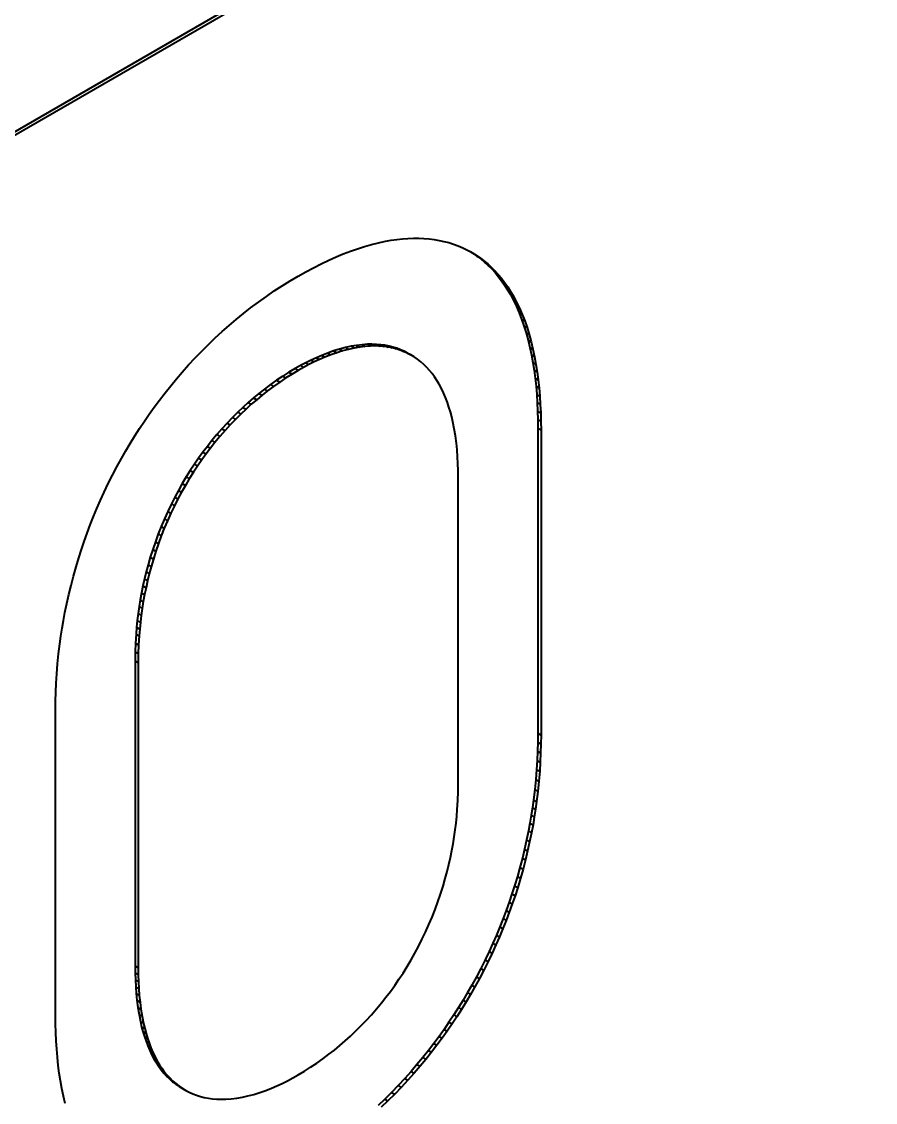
# Model space of a CAD drawing. Header units: millimetres. Extents: x 15 to 292, y 5 to 205.
# Drawn here: x 222.239 to 224.203, y 99.148 to 101.634 of the extents above; entities that cross this region are included whole.
import ezdxf

# ---------------------------------------------------------------- set-up
doc = ezdxf.new("R2010")
doc.units = ezdxf.units.MM
doc.layers.add('Geometries', color=7, linetype='Continuous')

msp = doc.modelspace()

# ---------------------------------------------------------------- linework, layer by layer
at = {"layer": 'Geometries', "linetype": 'Continuous', "lineweight": 40}
for p, q in [((216.6438, 98.1599), (224.1957, 102.52)), ((216.6508, 98.1558), (224.2027, 102.5159)), ((223.0439, 101.1214), (223.0599, 101.1254)), ((223.0599, 101.1254), (223.0757, 101.1288)), ((223.0757, 101.1288), (223.0889, 101.1311)), ((223.0889, 101.1311), (223.102, 101.133)), ((223.102, 101.133), (223.115, 101.1344)), ((223.115, 101.1344), (223.1278, 101.1353)), ((223.1278, 101.1353), (223.1404, 101.1358)), ((223.1404, 101.1358), (223.1526, 101.1358)), ((223.1526, 101.1358), (223.1646, 101.1353)), ((223.1646, 101.1353), (223.1764, 101.1343)), ((223.1764, 101.1343), (223.188, 101.1329)), ((223.188, 101.1329), (223.1994, 101.131)), ((223.1994, 101.131), (223.2106, 101.1286)), ((223.2106, 101.1286), (223.2216, 101.1257)), ((223.2216, 101.1257), (223.2324, 101.1223)), ((223.2324, 101.1223), (223.2434, 101.1183)), ((222.9625, 101.0928), (222.979, 101.0996)), ((222.979, 101.0996), (222.9953, 101.1059)), ((222.9953, 101.1059), (223.0116, 101.1117)), ((223.0116, 101.1117), (223.0278, 101.1168)), ((223.0278, 101.1168), (223.0439, 101.1214)), ((223.2434, 101.1183), (223.2542, 101.1137)), ((223.2542, 101.1137), (223.2647, 101.1086)), ((223.2647, 101.1086), (223.2707, 101.1053)), ((223.2707, 101.1053), (223.2773, 101.1012)), ((223.2707, 101.1053), (223.275, 101.1029)), ((223.275, 101.1029), (223.2844, 101.0971)), ((223.2773, 101.1012), (223.2844, 101.0971)), ((223.2773, 101.1012), (223.2865, 101.0949)), ((223.2844, 101.0971), (223.2936, 101.0908)), ((222.9107, 101.0681), (222.9284, 101.0771)), ((222.9284, 101.0771), (222.9461, 101.0854)), ((222.9461, 101.0854), (222.9625, 101.0928)), ((223.2865, 101.0949), (223.2936, 101.0908)), ((223.2865, 101.0949), (223.2954, 101.0881)), ((223.2936, 101.0908), (223.3025, 101.0841)), ((223.2954, 101.0881), (223.3025, 101.0841)), ((223.2954, 101.0881), (223.304, 101.081)), ((223.3025, 101.0841), (223.3111, 101.0769)), ((223.304, 101.081), (223.3111, 101.0769)), ((223.304, 101.081), (223.3123, 101.0733)), ((223.3111, 101.0769), (223.3194, 101.0692)), ((223.3123, 101.0733), (223.3194, 101.0692)), ((223.3123, 101.0733), (223.3203, 101.0653)), ((222.857, 101.0378), (222.8753, 101.0487)), ((222.8753, 101.0487), (222.893, 101.0587)), ((222.893, 101.0587), (222.9107, 101.0681)), ((223.3194, 101.0692), (223.3274, 101.0612)), ((223.3203, 101.0653), (223.3274, 101.0612)), ((223.3203, 101.0653), (223.328, 101.0568)), ((223.3274, 101.0612), (223.3351, 101.0527)), ((223.328, 101.0568), (223.3354, 101.0479)), ((223.328, 101.0568), (223.3351, 101.0527)), ((223.3351, 101.0527), (223.3425, 101.0438)), ((223.3354, 101.0479), (223.3429, 101.0382)), ((223.3354, 101.0479), (223.3425, 101.0438)), ((222.8203, 101.0145), (222.8387, 101.0264)), ((222.8387, 101.0264), (222.857, 101.0378)), ((223.3425, 101.0438), (223.35, 101.0341)), ((223.3429, 101.0382), (223.35, 101.0341)), ((223.3429, 101.0382), (223.35, 101.028)), ((223.35, 101.0341), (223.3571, 101.0239)), ((223.35, 101.028), (223.3571, 101.0239)), ((223.35, 101.028), (223.3568, 101.0174)), ((223.3571, 101.0239), (223.3638, 101.0133)), ((222.7838, 100.989), (222.8021, 101.002)), ((222.8021, 101.002), (222.8203, 101.0145)), ((223.3568, 101.0174), (223.3632, 101.0064)), ((223.3568, 101.0174), (223.3638, 101.0133)), ((223.3632, 101.0064), (223.3704, 100.993)), ((223.3632, 101.0064), (223.3703, 101.0023)), ((223.3638, 101.0133), (223.3703, 101.0023)), ((223.3703, 101.0023), (223.3775, 100.9889)), ((222.7492, 100.9625), (222.7657, 100.9754)), ((222.7657, 100.9754), (222.7838, 100.989)), ((223.3704, 100.993), (223.3771, 100.979)), ((223.3704, 100.993), (223.3775, 100.9889)), ((223.3771, 100.979), (223.3842, 100.9749)), ((223.3771, 100.979), (223.3833, 100.9645)), ((223.3775, 100.9889), (223.3842, 100.9749)), ((223.3842, 100.9749), (223.3904, 100.9605)), ((222.7166, 100.9354), (222.7329, 100.9492)), ((222.7329, 100.9492), (222.7492, 100.9625)), ((223.3833, 100.9645), (223.3904, 100.9605)), ((223.3833, 100.9645), (223.3891, 100.9496)), ((223.3891, 100.9496), (223.3945, 100.9343)), ((223.3891, 100.9496), (223.3962, 100.9456)), ((223.3904, 100.9605), (223.3962, 100.9456)), ((222.7004, 100.9211), (222.7166, 100.9354)), ((223.3945, 100.9343), (223.4015, 100.9302)), ((223.3945, 100.9343), (223.3995, 100.9182)), ((223.3962, 100.9456), (223.4015, 100.9302)), ((223.4015, 100.9302), (223.4065, 100.9141)), ((222.6689, 100.8915), (222.6844, 100.9064)), ((222.6844, 100.9064), (222.7004, 100.9211)), ((223.3995, 100.9182), (223.4065, 100.9141)), ((223.3995, 100.9182), (223.404, 100.9017)), ((223.404, 100.9017), (223.4111, 100.8976)), ((223.404, 100.9017), (223.4081, 100.8848)), ((223.4065, 100.9141), (223.4111, 100.8976)), ((222.6383, 100.8605), (222.6535, 100.8762)), ((222.6535, 100.8762), (222.6689, 100.8915)), ((222.9568, 100.8766), (222.9431, 100.8718)), ((222.9703, 100.8808), (222.9568, 100.8766)), ((222.9568, 100.8766), (222.9639, 100.8725)), ((222.9774, 100.8768), (222.9639, 100.8725)), ((222.9838, 100.8844), (222.9703, 100.8808)), ((222.9703, 100.8808), (222.9774, 100.8768)), ((222.9908, 100.8803), (222.9774, 100.8768)), ((222.9968, 100.8873), (222.9838, 100.8844)), ((222.9838, 100.8844), (222.9908, 100.8803)), ((223.0038, 100.8832), (222.9908, 100.8803)), ((223.0096, 100.8895), (222.9968, 100.8873)), ((222.9968, 100.8873), (223.0038, 100.8832)), ((223.0167, 100.8854), (223.0038, 100.8832)), ((223.0223, 100.891), (223.0096, 100.8895)), ((223.0096, 100.8895), (223.0167, 100.8854)), ((223.0293, 100.8869), (223.0167, 100.8854)), ((223.0347, 100.8919), (223.0223, 100.891)), ((223.0223, 100.891), (223.0293, 100.8869)), ((223.0418, 100.8878), (223.0293, 100.8869)), ((223.045, 100.8921), (223.0347, 100.8919)), ((223.0347, 100.8919), (223.0418, 100.8878)), ((223.0521, 100.888), (223.0418, 100.8878)), ((223.0551, 100.8918), (223.045, 100.8921)), ((223.045, 100.8921), (223.0521, 100.888)), ((223.0622, 100.8877), (223.0521, 100.888)), ((223.0551, 100.8918), (223.0622, 100.8877)), ((223.0651, 100.8909), (223.0551, 100.8918)), ((223.0721, 100.8869), (223.0622, 100.8877)), ((223.0651, 100.8909), (223.0721, 100.8869)), ((223.0748, 100.8896), (223.0651, 100.8909)), ((223.0819, 100.8855), (223.0721, 100.8869)), ((223.0748, 100.8896), (223.0819, 100.8855)), ((223.0843, 100.8878), (223.0748, 100.8896)), ((223.0914, 100.8837), (223.0819, 100.8855)), ((223.0843, 100.8878), (223.0914, 100.8837)), ((223.0933, 100.8855), (223.0843, 100.8878)), ((223.1004, 100.8814), (223.0914, 100.8837)), ((223.0933, 100.8855), (223.1004, 100.8814)), ((223.1021, 100.8828), (223.0933, 100.8855)), ((223.1092, 100.8787), (223.1004, 100.8814)), ((223.1107, 100.8795), (223.1021, 100.8828)), ((223.1021, 100.8828), (223.1092, 100.8787)), ((223.1178, 100.8754), (223.1092, 100.8787)), ((223.1107, 100.8795), (223.1178, 100.8754)), ((223.119, 100.8758), (223.1107, 100.8795)), ((223.1261, 100.8717), (223.1178, 100.8754)), ((223.119, 100.8758), (223.1261, 100.8717)), ((223.127, 100.8716), (223.119, 100.8758)), ((223.4081, 100.8848), (223.4117, 100.8675)), ((223.4081, 100.8848), (223.4152, 100.8807)), ((223.4111, 100.8976), (223.4152, 100.8807)), ((223.4152, 100.8807), (223.4188, 100.8634)), ((222.6233, 100.8443), (222.6383, 100.8605)), ((222.8928, 100.8493), (222.8805, 100.8428)), ((222.905, 100.8554), (222.8928, 100.8493)), ((222.8928, 100.8493), (222.8999, 100.8453)), ((222.9121, 100.8514), (222.8999, 100.8453)), ((222.9172, 100.8611), (222.905, 100.8554)), ((222.905, 100.8554), (222.9121, 100.8514)), ((222.9243, 100.857), (222.9121, 100.8514)), ((222.9294, 100.8664), (222.9172, 100.8611)), ((222.9172, 100.8611), (222.9243, 100.857)), ((222.9365, 100.8623), (222.9243, 100.857)), ((222.9431, 100.8718), (222.9294, 100.8664)), ((222.9294, 100.8664), (222.9365, 100.8623)), ((222.9502, 100.8677), (222.9365, 100.8623)), ((222.9431, 100.8718), (222.9502, 100.8677)), ((222.9639, 100.8725), (222.9502, 100.8677)), ((223.1341, 100.8675), (223.1261, 100.8717)), ((223.127, 100.8716), (223.1341, 100.8675)), ((223.1421, 100.8627), (223.1341, 100.8675)), ((223.1498, 100.8574), (223.1421, 100.8627)), ((223.1572, 100.8516), (223.1498, 100.8574)), ((223.1642, 100.8454), (223.1572, 100.8516)), ((223.4117, 100.8675), (223.4188, 100.8634)), ((223.4117, 100.8675), (223.415, 100.8499)), ((223.415, 100.8499), (223.422, 100.8458)), ((223.415, 100.8499), (223.4178, 100.8321)), ((223.4188, 100.8634), (223.422, 100.8458)), ((222.5952, 100.8122), (222.6085, 100.8278)), ((222.6085, 100.8278), (222.6233, 100.8443)), ((222.8541, 100.8275), (222.8399, 100.8185)), ((222.8612, 100.8234), (222.847, 100.8145)), ((222.8683, 100.836), (222.8541, 100.8275)), ((222.8541, 100.8275), (222.8612, 100.8234)), ((222.8753, 100.8319), (222.8612, 100.8234)), ((222.8805, 100.8428), (222.8683, 100.836)), ((222.8683, 100.836), (222.8753, 100.8319)), ((222.8876, 100.8388), (222.8753, 100.8319)), ((222.8805, 100.8428), (222.8876, 100.8388)), ((222.8999, 100.8453), (222.8876, 100.8388)), ((223.171, 100.8387), (223.1642, 100.8454)), ((223.1773, 100.8318), (223.171, 100.8387)), ((223.1833, 100.8244), (223.1773, 100.8318)), ((223.1889, 100.8167), (223.1833, 100.8244)), ((223.4178, 100.8321), (223.4202, 100.8139)), ((223.4178, 100.8321), (223.4248, 100.828)), ((223.422, 100.8458), (223.4248, 100.828)), ((223.4248, 100.828), (223.4272, 100.8098)), ((222.582, 100.7962), (222.5952, 100.8122)), ((222.8116, 100.7991), (222.7976, 100.7886)), ((222.8257, 100.8091), (222.8116, 100.7991)), ((222.8116, 100.7991), (222.8187, 100.795)), ((222.8328, 100.805), (222.8187, 100.795)), ((222.8399, 100.8185), (222.8257, 100.8091)), ((222.8257, 100.8091), (222.8328, 100.805)), ((222.847, 100.8145), (222.8328, 100.805)), ((222.8399, 100.8185), (222.847, 100.8145)), ((223.1943, 100.8086), (223.1889, 100.8167)), ((223.1994, 100.8001), (223.1943, 100.8086)), ((223.2047, 100.7903), (223.1994, 100.8001)), ((223.4202, 100.8139), (223.4222, 100.7955)), ((223.4202, 100.8139), (223.4272, 100.8098)), ((223.4272, 100.8098), (223.4292, 100.7914)), ((222.5562, 100.7634), (222.569, 100.78)), ((222.569, 100.78), (222.582, 100.7962)), ((222.7851, 100.7788), (222.7727, 100.7686)), ((222.7922, 100.7747), (222.7798, 100.7645)), ((222.7976, 100.7886), (222.7851, 100.7788)), ((222.7851, 100.7788), (222.7922, 100.7747)), ((222.8046, 100.7845), (222.7922, 100.7747)), ((222.7976, 100.7886), (222.8046, 100.7845)), ((222.8187, 100.795), (222.8046, 100.7845)), ((223.2096, 100.78), (223.2047, 100.7903)), ((223.2141, 100.7694), (223.2096, 100.78)), ((223.4222, 100.7955), (223.4292, 100.7914)), ((223.4222, 100.7955), (223.4238, 100.7768)), ((223.4238, 100.7768), (223.4309, 100.7727)), ((223.4238, 100.7768), (223.425, 100.7577)), ((223.4292, 100.7914), (223.4309, 100.7727)), ((222.5444, 100.7475), (222.5562, 100.7634)), ((222.7605, 100.7579), (222.7483, 100.7469)), ((222.7675, 100.7539), (222.7554, 100.7428)), ((222.7727, 100.7686), (222.7605, 100.7579)), ((222.7605, 100.7579), (222.7675, 100.7539)), ((222.7798, 100.7645), (222.7675, 100.7539)), ((222.7727, 100.7686), (222.7798, 100.7645)), ((223.2183, 100.7584), (223.2141, 100.7694)), ((223.222, 100.7476), (223.2183, 100.7584)), ((223.425, 100.7577), (223.4321, 100.7536)), ((223.425, 100.7577), (223.4259, 100.7384)), ((223.4309, 100.7727), (223.4321, 100.7536)), ((223.4321, 100.7536), (223.433, 100.7343)), ((222.5215, 100.7148), (222.5328, 100.7313)), ((222.5328, 100.7313), (222.5444, 100.7475)), ((222.7363, 100.7355), (222.724, 100.7233)), ((222.7433, 100.7314), (222.7311, 100.7192)), ((222.7483, 100.7469), (222.7363, 100.7355)), ((222.7363, 100.7355), (222.7433, 100.7314)), ((222.7554, 100.7428), (222.7433, 100.7314)), ((222.7483, 100.7469), (222.7554, 100.7428)), ((223.2254, 100.7364), (223.222, 100.7476)), ((223.2284, 100.725), (223.2254, 100.7364)), ((223.2311, 100.7133), (223.2284, 100.725)), ((223.4259, 100.7384), (223.4264, 100.7188)), ((223.4259, 100.7384), (223.433, 100.7343)), ((223.433, 100.7343), (223.4335, 100.7147)), ((222.5104, 100.6981), (222.5215, 100.7148)), ((222.7119, 100.7107), (222.7, 100.6976)), ((222.719, 100.7066), (222.707, 100.6935)), ((222.724, 100.7233), (222.7119, 100.7107)), ((222.7119, 100.7107), (222.719, 100.7066)), ((222.7311, 100.7192), (222.719, 100.7066)), ((222.724, 100.7233), (222.7311, 100.7192)), ((223.2343, 100.6974), (223.2311, 100.7133)), ((223.4264, 100.7188), (223.4335, 100.7147)), ((223.4264, 100.7188), (223.4266, 100.699)), ((223.4335, 100.7147), (223.4337, 100.6949)), ((222.4891, 100.6641), (222.4996, 100.6812)), ((222.4996, 100.6812), (222.5104, 100.6981)), ((222.6883, 100.6842), (222.6768, 100.6704)), ((222.6953, 100.6801), (222.6839, 100.6663)), ((222.7, 100.6976), (222.6883, 100.6842)), ((222.6883, 100.6842), (222.6953, 100.6801)), ((222.707, 100.6935), (222.6953, 100.6801)), ((222.7, 100.6976), (222.707, 100.6935)), ((223.237, 100.681), (223.2343, 100.6974)), ((223.2392, 100.6643), (223.237, 100.681)), ((223.4266, 100.699), (223.4337, 100.6949)), ((223.4266, 100.699), (223.4266, 99.9973)), ((223.4337, 100.6949), (223.4337, 99.9932)), ((222.4788, 100.6469), (222.4891, 100.6641)), ((222.6664, 100.6572), (222.6562, 100.6438)), ((222.6735, 100.6532), (222.6633, 100.6397)), ((222.6768, 100.6704), (222.6664, 100.6572)), ((222.6664, 100.6572), (222.6735, 100.6532)), ((222.6839, 100.6663), (222.6735, 100.6532)), ((222.6768, 100.6704), (222.6839, 100.6663)), ((223.2408, 100.6489), (223.2392, 100.6643)), ((222.4584, 100.6102), (222.4689, 100.6294)), ((222.4689, 100.6294), (222.4788, 100.6469)), ((222.6463, 100.63), (222.6366, 100.616)), ((222.6534, 100.6259), (222.6437, 100.6119)), ((222.6562, 100.6438), (222.6463, 100.63)), ((222.6463, 100.63), (222.6534, 100.6259)), ((222.6633, 100.6397), (222.6534, 100.6259)), ((222.6562, 100.6438), (222.6633, 100.6397)), ((223.2419, 100.6333), (223.2408, 100.6489)), ((223.2428, 100.6174), (223.2419, 100.6333)), ((222.4482, 100.5909), (222.4584, 100.6102)), ((222.6272, 100.6018), (222.6178, 100.5867)), ((222.6366, 100.616), (222.6272, 100.6018)), ((222.6272, 100.6018), (222.6343, 100.5977)), ((222.6437, 100.6119), (222.6343, 100.5977)), ((222.6366, 100.616), (222.6437, 100.6119)), ((223.2433, 100.6014), (223.2428, 100.6174)), ((223.2434, 100.5851), (223.2433, 100.6014)), ((222.4385, 100.5714), (222.4482, 100.5909)), ((222.6178, 100.5867), (222.6087, 100.5715)), ((222.6249, 100.5827), (222.6158, 100.5674)), ((222.6178, 100.5867), (222.6249, 100.5827)), ((222.6343, 100.5977), (222.6249, 100.5827)), ((223.2434, 99.8833), (223.2434, 100.5851)), ((222.4206, 100.5331), (222.4291, 100.5518)), ((222.4291, 100.5518), (222.4385, 100.5714)), ((222.6, 100.556), (222.5916, 100.5403)), ((222.607, 100.5519), (222.5987, 100.5363)), ((222.6087, 100.5715), (222.6, 100.556)), ((222.6, 100.556), (222.607, 100.5519)), ((222.6158, 100.5674), (222.607, 100.5519)), ((222.6087, 100.5715), (222.6158, 100.5674)), ((222.4124, 100.5143), (222.4206, 100.5331)), ((222.5916, 100.5403), (222.5836, 100.5246)), ((222.5987, 100.5363), (222.5906, 100.5205)), ((222.5916, 100.5403), (222.5987, 100.5363)), ((222.4045, 100.4955), (222.4124, 100.5143)), ((222.5754, 100.5075), (222.5676, 100.4902)), ((222.5825, 100.5034), (222.5747, 100.4862)), ((222.5836, 100.5246), (222.5754, 100.5075)), ((222.5754, 100.5075), (222.5825, 100.5034)), ((222.5906, 100.5205), (222.5825, 100.5034)), ((222.5836, 100.5246), (222.5906, 100.5205)), ((222.3899, 100.4577), (222.397, 100.4766)), ((222.397, 100.4766), (222.4045, 100.4955)), ((222.5676, 100.4902), (222.5603, 100.4729)), ((222.5747, 100.4862), (222.5674, 100.4689)), ((222.5676, 100.4902), (222.5747, 100.4862)), ((222.3831, 100.4387), (222.3899, 100.4577)), ((222.5535, 100.4556), (222.5469, 100.4378)), ((222.5603, 100.4729), (222.5535, 100.4556)), ((222.5535, 100.4556), (222.5605, 100.4515)), ((222.5605, 100.4515), (222.554, 100.4337)), ((222.5603, 100.4729), (222.5674, 100.4689)), ((222.5674, 100.4689), (222.5605, 100.4515)), ((222.3767, 100.4198), (222.3831, 100.4387)), ((222.5469, 100.4378), (222.5408, 100.4199)), ((222.5469, 100.4378), (222.554, 100.4337)), ((222.554, 100.4337), (222.5479, 100.4158)), ((222.3643, 100.3797), (222.3706, 100.4009)), ((222.3706, 100.4009), (222.3767, 100.4198)), ((222.5352, 100.4021), (222.53, 100.3843)), ((222.5408, 100.4199), (222.5352, 100.4021)), ((222.5352, 100.4021), (222.5423, 100.398)), ((222.5408, 100.4199), (222.5479, 100.4158)), ((222.5479, 100.4158), (222.5423, 100.398)), ((222.3583, 100.3586), (222.3643, 100.3797)), ((222.53, 100.3843), (222.5257, 100.3682)), ((222.53, 100.3843), (222.5371, 100.3803)), ((222.5371, 100.3803), (222.5328, 100.3641)), ((222.5423, 100.398), (222.5371, 100.3803)), ((222.3528, 100.3375), (222.3583, 100.3586)), ((222.5218, 100.3521), (222.5182, 100.3361)), ((222.5257, 100.3682), (222.5218, 100.3521)), ((222.5218, 100.3521), (222.5288, 100.348)), ((222.5257, 100.3682), (222.5328, 100.3641)), ((222.5328, 100.3641), (222.5288, 100.348)), ((222.3477, 100.3165), (222.3528, 100.3375)), ((222.5182, 100.3361), (222.515, 100.3201)), ((222.5182, 100.3361), (222.5253, 100.332)), ((222.5253, 100.332), (222.522, 100.3161)), ((222.5288, 100.348), (222.5253, 100.332)), ((222.3431, 100.2957), (222.3477, 100.3165)), ((222.5121, 100.3043), (222.5095, 100.2886)), ((222.515, 100.3201), (222.5121, 100.3043)), ((222.5121, 100.3043), (222.5191, 100.3002)), ((222.515, 100.3201), (222.522, 100.3161)), ((222.522, 100.3161), (222.5191, 100.3002)), ((222.3388, 100.2749), (222.3431, 100.2957)), ((222.5095, 100.2886), (222.5073, 100.2726)), ((222.5095, 100.2886), (222.5166, 100.2845)), ((222.5166, 100.2845), (222.5143, 100.2685)), ((222.5191, 100.3002), (222.5166, 100.2845)), ((222.3323, 100.2388), (222.3354, 100.2568)), ((222.3354, 100.2568), (222.3388, 100.2749)), ((222.5053, 100.2568), (222.5037, 100.2411)), ((222.5073, 100.2726), (222.5053, 100.2568)), ((222.5053, 100.2568), (222.5124, 100.2527)), ((222.5073, 100.2726), (222.5143, 100.2685)), ((222.5124, 100.2527), (222.5108, 100.237)), ((222.5143, 100.2685), (222.5124, 100.2527)), ((222.3296, 100.2209), (222.3323, 100.2388)), ((222.5037, 100.2411), (222.5024, 100.2255)), ((222.5037, 100.2411), (222.5108, 100.237)), ((222.5108, 100.237), (222.5095, 100.2214)), ((222.3242, 100.1797), (222.3271, 100.2031)), ((222.3271, 100.2031), (222.3296, 100.2209)), ((222.5011, 100.2048), (222.5004, 100.1843)), ((222.5024, 100.2255), (222.5011, 100.2048)), ((222.5011, 100.2048), (222.5082, 100.2007)), ((222.5024, 100.2255), (222.5095, 100.2214)), ((222.5095, 100.2214), (222.5082, 100.2007)), ((222.3219, 100.1566), (222.3242, 100.1797)), ((222.5004, 100.1843), (222.5002, 100.1641)), ((222.5004, 100.1843), (222.5075, 100.1802)), ((222.5075, 100.1802), (222.5072, 100.16)), ((222.5082, 100.2007), (222.5075, 100.1802)), ((222.32, 100.1336), (222.3219, 100.1566)), ((222.5002, 100.1641), (222.5072, 100.16)), ((222.5002, 100.1641), (222.5002, 99.4624)), ((222.5072, 100.16), (222.5072, 99.4583)), ((222.3187, 100.1124), (222.32, 100.1336)), ((222.3177, 100.0915), (222.3187, 100.1124)), ((222.3172, 100.0708), (222.3177, 100.0915)), ((222.317, 100.0502), (222.3172, 100.0708)), ((222.317, 99.3485), (222.317, 100.0502)), ((223.4266, 99.9973), (223.4264, 99.9767)), ((223.4266, 99.9973), (223.4337, 99.9932)), ((223.4337, 99.9932), (223.4335, 99.9726)), ((223.4259, 99.956), (223.4249, 99.935)), ((223.4264, 99.9767), (223.4259, 99.956)), ((223.4259, 99.956), (223.4329, 99.9519)), ((223.4264, 99.9767), (223.4335, 99.9726)), ((223.4335, 99.9726), (223.4329, 99.9519)), ((223.4249, 99.935), (223.4236, 99.9139)), ((223.4249, 99.935), (223.432, 99.9309)), ((223.432, 99.9309), (223.4307, 99.9098)), ((223.4329, 99.9519), (223.432, 99.9309)), ((223.4236, 99.9139), (223.4217, 99.8909)), ((223.4236, 99.9139), (223.4307, 99.9098)), ((223.4307, 99.9098), (223.4288, 99.8868)), ((223.2432, 99.8631), (223.2434, 99.8833)), ((223.4217, 99.8909), (223.4194, 99.8677)), ((223.4217, 99.8909), (223.4288, 99.8868)), ((223.4288, 99.8868), (223.4265, 99.8637)), ((223.2425, 99.8427), (223.2432, 99.8631)), ((223.4194, 99.8677), (223.4165, 99.8444)), ((223.4194, 99.8677), (223.4265, 99.8637)), ((223.4265, 99.8637), (223.4236, 99.8403)), ((223.2412, 99.822), (223.2425, 99.8427)), ((223.4165, 99.8444), (223.4141, 99.8266)), ((223.4165, 99.8444), (223.4236, 99.8403)), ((223.4236, 99.8403), (223.4211, 99.8225)), ((223.2383, 99.7907), (223.2399, 99.8064)), ((223.2399, 99.8064), (223.2412, 99.822)), ((223.4113, 99.8087), (223.4082, 99.7907)), ((223.4141, 99.8266), (223.4113, 99.8087)), ((223.4113, 99.8087), (223.4183, 99.8046)), ((223.4141, 99.8266), (223.4211, 99.8225)), ((223.4183, 99.8046), (223.4153, 99.7866)), ((223.4211, 99.8225), (223.4183, 99.8046)), ((223.2363, 99.7748), (223.2383, 99.7907)), ((223.4082, 99.7907), (223.4048, 99.7726)), ((223.4082, 99.7907), (223.4153, 99.7866)), ((223.4153, 99.7866), (223.4119, 99.7685)), ((223.2315, 99.7432), (223.2341, 99.7589)), ((223.2341, 99.7589), (223.2363, 99.7748)), ((223.4048, 99.7726), (223.4006, 99.7518)), ((223.4048, 99.7726), (223.4119, 99.7685)), ((223.4119, 99.7685), (223.4076, 99.7478)), ((223.2286, 99.7273), (223.2315, 99.7432)), ((223.3959, 99.731), (223.3908, 99.71)), ((223.4006, 99.7518), (223.3959, 99.731)), ((223.3959, 99.731), (223.403, 99.7269)), ((223.4006, 99.7518), (223.4076, 99.7478)), ((223.4076, 99.7478), (223.403, 99.7269)), ((223.2218, 99.6954), (223.2254, 99.7114)), ((223.2254, 99.7114), (223.2286, 99.7273)), ((223.3908, 99.71), (223.3853, 99.6889)), ((223.3908, 99.71), (223.3979, 99.7059)), ((223.3979, 99.7059), (223.3924, 99.6848)), ((223.403, 99.7269), (223.3979, 99.7059)), ((223.2179, 99.6793), (223.2218, 99.6954)), ((223.3853, 99.6889), (223.3794, 99.6678)), ((223.3853, 99.6889), (223.3924, 99.6848)), ((223.3924, 99.6848), (223.3864, 99.6637)), ((223.2084, 99.6454), (223.2136, 99.6631)), ((223.2136, 99.6631), (223.2179, 99.6793)), ((223.3794, 99.6678), (223.373, 99.6466)), ((223.3794, 99.6678), (223.3864, 99.6637)), ((223.3864, 99.6637), (223.3801, 99.6425)), ((223.2028, 99.6275), (223.2084, 99.6454)), ((223.373, 99.6466), (223.3669, 99.6277)), ((223.373, 99.6466), (223.3801, 99.6425)), ((223.3801, 99.6425), (223.374, 99.6236)), ((223.1901, 99.5919), (223.1967, 99.6097)), ((223.1967, 99.6097), (223.2028, 99.6275)), ((223.3605, 99.6088), (223.3537, 99.5898)), ((223.3669, 99.6277), (223.3605, 99.6088)), ((223.3605, 99.6088), (223.3676, 99.6047)), ((223.3669, 99.6277), (223.374, 99.6236)), ((223.374, 99.6236), (223.3676, 99.6047)), ((223.1833, 99.5745), (223.1901, 99.5919)), ((223.3537, 99.5898), (223.3466, 99.5709)), ((223.3537, 99.5898), (223.3608, 99.5857)), ((223.3608, 99.5857), (223.3537, 99.5668)), ((223.3676, 99.6047), (223.3608, 99.5857)), ((223.1682, 99.54), (223.176, 99.5572)), ((223.176, 99.5572), (223.1833, 99.5745)), ((223.3466, 99.5709), (223.3391, 99.552)), ((223.3537, 99.5668), (223.3462, 99.5479)), ((223.3466, 99.5709), (223.3537, 99.5668)), ((223.16, 99.5229), (223.1682, 99.54)), ((223.3313, 99.5332), (223.3231, 99.5144)), ((223.3391, 99.552), (223.3313, 99.5332)), ((223.3313, 99.5332), (223.3383, 99.5291)), ((223.3462, 99.5479), (223.3383, 99.5291)), ((223.3391, 99.552), (223.3462, 99.5479)), ((223.1436, 99.4915), (223.152, 99.5071)), ((223.152, 99.5071), (223.16, 99.5229)), ((223.3231, 99.5144), (223.3145, 99.4957)), ((223.3301, 99.5103), (223.3216, 99.4916)), ((223.3231, 99.5144), (223.3301, 99.5103)), ((223.3383, 99.5291), (223.3301, 99.5103)), ((223.1349, 99.476), (223.1436, 99.4915)), ((223.3145, 99.4957), (223.3051, 99.4761)), ((223.3216, 99.4916), (223.3122, 99.472)), ((223.3145, 99.4957), (223.3216, 99.4916)), ((222.5002, 99.4624), (222.5072, 99.4583)), ((222.5002, 99.4624), (222.5003, 99.4461)), ((222.5072, 99.4583), (222.5074, 99.442)), ((223.1164, 99.4457), (223.1258, 99.4607)), ((223.1258, 99.4607), (223.1349, 99.476)), ((223.2954, 99.4566), (223.2853, 99.4373)), ((223.3051, 99.4761), (223.2954, 99.4566)), ((223.2954, 99.4566), (223.3024, 99.4525)), ((223.3122, 99.472), (223.3024, 99.4525)), ((223.3051, 99.4761), (223.3122, 99.472)), ((222.5003, 99.4461), (222.5008, 99.43)), ((222.5003, 99.4461), (222.5074, 99.442)), ((222.5074, 99.442), (222.5079, 99.4259)), ((223.0973, 99.4175), (223.107, 99.4315)), ((223.107, 99.4315), (223.1164, 99.4457)), ((223.2853, 99.4373), (223.2748, 99.4181)), ((223.2923, 99.4332), (223.2818, 99.414)), ((223.2853, 99.4373), (223.2923, 99.4332)), ((223.3024, 99.4525), (223.2923, 99.4332)), ((222.5008, 99.43), (222.5079, 99.4259)), ((222.5008, 99.43), (222.5016, 99.4142)), ((222.5016, 99.4142), (222.5028, 99.3985)), ((222.5016, 99.4142), (222.5087, 99.4101)), ((222.5079, 99.4259), (222.5087, 99.4101)), ((222.5087, 99.4101), (222.5099, 99.3944)), ((223.0874, 99.4037), (223.0973, 99.4175)), ((223.2748, 99.4181), (223.2648, 99.4007)), ((223.2818, 99.414), (223.2719, 99.3966)), ((223.2748, 99.4181), (223.2818, 99.414)), ((222.5028, 99.3985), (222.5099, 99.3944)), ((222.5028, 99.3985), (222.5044, 99.3832)), ((222.5044, 99.3832), (222.5115, 99.3791)), ((222.5044, 99.3832), (222.5066, 99.3664)), ((222.5099, 99.3944), (222.5115, 99.3791)), ((223.0668, 99.3771), (223.0772, 99.3902)), ((223.0772, 99.3902), (223.0874, 99.4037)), ((223.2545, 99.3834), (223.244, 99.3663)), ((223.2648, 99.4007), (223.2545, 99.3834)), ((223.2545, 99.3834), (223.2616, 99.3793)), ((223.2719, 99.3966), (223.2616, 99.3793)), ((223.2648, 99.4007), (223.2719, 99.3966)), ((222.5066, 99.3664), (222.5093, 99.3501)), ((222.5066, 99.3664), (222.5137, 99.3624)), ((222.5115, 99.3791), (222.5137, 99.3624)), ((222.5137, 99.3624), (222.5163, 99.346)), ((223.0436, 99.3499), (223.0553, 99.3633)), ((223.0553, 99.3633), (223.0668, 99.3771)), ((223.244, 99.3663), (223.2332, 99.3494)), ((223.2511, 99.3622), (223.2403, 99.3453)), ((223.244, 99.3663), (223.2511, 99.3622)), ((223.2616, 99.3793), (223.2511, 99.3622)), ((222.3172, 99.3287), (222.317, 99.3485)), ((222.5093, 99.3501), (222.5163, 99.346)), ((222.5093, 99.3501), (222.5125, 99.3341)), ((222.5125, 99.3341), (222.5152, 99.3224)), ((222.5125, 99.3341), (222.5195, 99.33)), ((222.5163, 99.346), (222.5195, 99.33)), ((223.0196, 99.3242), (223.0317, 99.3368)), ((223.0317, 99.3368), (223.0436, 99.3499)), ((223.2221, 99.3327), (223.2108, 99.3162)), ((223.2332, 99.3494), (223.2221, 99.3327)), ((223.2221, 99.3327), (223.2292, 99.3286)), ((223.2403, 99.3453), (223.2292, 99.3286)), ((223.2332, 99.3494), (223.2403, 99.3453)), ((222.3177, 99.3091), (222.3172, 99.3287)), ((222.3186, 99.2898), (222.3177, 99.3091)), ((222.5152, 99.3224), (222.5182, 99.311)), ((222.5152, 99.3224), (222.5223, 99.3184)), ((222.5182, 99.311), (222.5253, 99.3069)), ((222.5182, 99.311), (222.5216, 99.2999)), ((222.5195, 99.33), (222.5223, 99.3184)), ((222.5223, 99.3184), (222.5253, 99.3069)), ((222.9953, 99.3006), (223.0074, 99.312)), ((223.0074, 99.312), (223.0196, 99.3242)), ((223.2108, 99.3162), (223.1992, 99.3)), ((223.2178, 99.3122), (223.2063, 99.296)), ((223.2108, 99.3162), (223.2178, 99.3122)), ((223.2292, 99.3286), (223.2178, 99.3122)), ((222.3198, 99.2707), (222.3186, 99.2898)), ((222.5216, 99.2999), (222.5253, 99.2891)), ((222.5216, 99.2999), (222.5287, 99.2958)), ((222.5253, 99.3069), (222.5287, 99.2958)), ((222.5253, 99.2891), (222.5323, 99.285)), ((222.5253, 99.2891), (222.5295, 99.2781)), ((222.5287, 99.2958), (222.5323, 99.285)), ((222.5323, 99.285), (222.5365, 99.274)), ((222.9709, 99.2789), (222.9832, 99.2896)), ((222.9832, 99.2896), (222.9953, 99.3006)), ((223.1874, 99.2841), (223.1746, 99.2675)), ((223.1992, 99.3), (223.1874, 99.2841)), ((223.1874, 99.2841), (223.1944, 99.28)), ((223.2063, 99.296), (223.1944, 99.28)), ((223.1992, 99.3), (223.2063, 99.296)), ((222.3215, 99.252), (222.3198, 99.2707)), ((222.5295, 99.2781), (222.5365, 99.274)), ((222.5295, 99.2781), (222.534, 99.2674)), ((222.534, 99.2674), (222.5389, 99.2572)), ((222.534, 99.2674), (222.5411, 99.2633)), ((222.5365, 99.274), (222.5411, 99.2633)), ((222.5411, 99.2633), (222.546, 99.2531)), ((222.932, 99.2484), (222.9461, 99.2589)), ((222.9461, 99.2589), (222.9585, 99.2687)), ((222.9585, 99.2687), (222.9709, 99.2789)), ((223.1746, 99.2675), (223.1617, 99.2513)), ((223.1817, 99.2635), (223.1687, 99.2472)), ((223.1746, 99.2675), (223.1817, 99.2635)), ((223.1944, 99.28), (223.1817, 99.2635)), ((222.3235, 99.2335), (222.3215, 99.252)), ((222.3259, 99.2154), (222.3235, 99.2335)), ((222.5389, 99.2572), (222.5442, 99.2473)), ((222.5389, 99.2572), (222.546, 99.2531)), ((222.5442, 99.2473), (222.5513, 99.2432)), ((222.5442, 99.2473), (222.5493, 99.2389)), ((222.546, 99.2531), (222.5513, 99.2432)), ((222.5493, 99.2389), (222.5564, 99.2348)), ((222.5493, 99.2389), (222.5547, 99.2308)), ((222.5513, 99.2432), (222.5564, 99.2348)), ((222.5564, 99.2348), (222.5617, 99.2267)), ((222.9037, 99.229), (222.9179, 99.2384)), ((222.9179, 99.2384), (222.932, 99.2484)), ((223.1485, 99.2353), (223.1351, 99.2197)), ((223.1617, 99.2513), (223.1485, 99.2353)), ((223.1485, 99.2353), (223.1555, 99.2313)), ((223.1687, 99.2472), (223.1555, 99.2313)), ((223.1617, 99.2513), (223.1687, 99.2472)), ((222.3286, 99.1976), (222.3259, 99.2154)), ((222.5547, 99.2308), (222.5603, 99.223)), ((222.5547, 99.2308), (222.5617, 99.2267)), ((222.5603, 99.223), (222.5674, 99.2189)), ((222.5603, 99.223), (222.5663, 99.2157)), ((222.5617, 99.2267), (222.5674, 99.2189)), ((222.5663, 99.2157), (222.5734, 99.2116)), ((222.5663, 99.2157), (222.5726, 99.2088)), ((222.5674, 99.2189), (222.5734, 99.2116)), ((222.5726, 99.2088), (222.5797, 99.2047)), ((222.5726, 99.2088), (222.5794, 99.2021)), ((222.5734, 99.2116), (222.5797, 99.2047)), ((222.8631, 99.2047), (222.8753, 99.2116)), ((222.8753, 99.2116), (222.8895, 99.22)), ((222.8895, 99.22), (222.9037, 99.229)), ((223.1351, 99.2197), (223.1203, 99.2032)), ((223.1421, 99.2157), (223.1274, 99.1991)), ((223.1351, 99.2197), (223.1421, 99.2157)), ((223.1555, 99.2313), (223.1421, 99.2157)), ((222.3319, 99.18), (222.3286, 99.1976)), ((222.5794, 99.2021), (222.5864, 99.198)), ((222.5794, 99.2021), (222.5865, 99.1958)), ((222.5797, 99.2047), (222.5864, 99.198)), ((222.5864, 99.198), (222.5935, 99.1917)), ((222.5865, 99.1958), (222.5935, 99.1917)), ((222.5865, 99.1958), (222.5938, 99.1901)), ((222.5935, 99.1917), (222.6009, 99.186)), ((222.5938, 99.1901), (222.6009, 99.186)), ((222.5938, 99.1901), (222.6015, 99.1848)), ((222.6009, 99.186), (222.6086, 99.1807)), ((222.6015, 99.1848), (222.6086, 99.1807)), ((222.6015, 99.1848), (222.6095, 99.18)), ((222.8142, 99.1811), (222.8264, 99.1864)), ((222.8264, 99.1864), (222.8386, 99.1921)), ((222.8386, 99.1921), (222.8508, 99.1982)), ((222.8508, 99.1982), (222.8631, 99.2047)), ((223.1053, 99.187), (223.0901, 99.1713)), ((223.1124, 99.1829), (223.0972, 99.1672)), ((223.1203, 99.2032), (223.1053, 99.187)), ((223.1053, 99.187), (223.1124, 99.1829)), ((223.1274, 99.1991), (223.1124, 99.1829)), ((223.1203, 99.2032), (223.1274, 99.1991)), ((222.3355, 99.1627), (222.3319, 99.18)), ((222.3396, 99.1458), (222.3355, 99.1627)), ((222.6086, 99.1807), (222.6166, 99.1759)), ((222.6095, 99.18), (222.6166, 99.1759)), ((222.6166, 99.1759), (222.6246, 99.1717)), ((222.6246, 99.1717), (222.6329, 99.168)), ((222.6329, 99.168), (222.6415, 99.1647)), ((222.6415, 99.1647), (222.6503, 99.162)), ((222.6503, 99.162), (222.6593, 99.1597)), ((222.6593, 99.1597), (222.6688, 99.1579)), ((222.6688, 99.1579), (222.6785, 99.1565)), ((222.7214, 99.1565), (222.734, 99.158)), ((222.734, 99.158), (222.7469, 99.1602)), ((222.7469, 99.1602), (222.7598, 99.1631)), ((222.7598, 99.1631), (222.7733, 99.1667)), ((222.7733, 99.1667), (222.7868, 99.1709)), ((222.7868, 99.1709), (222.8005, 99.1757)), ((222.8005, 99.1757), (222.8142, 99.1811)), ((223.0901, 99.1713), (223.0747, 99.156)), ((223.0972, 99.1672), (223.0818, 99.1519)), ((223.0901, 99.1713), (223.0972, 99.1672)), ((222.6785, 99.1565), (222.6885, 99.1557)), ((222.6885, 99.1557), (222.6986, 99.1554)), ((222.6986, 99.1554), (222.7089, 99.1556)), ((222.7089, 99.1556), (222.7214, 99.1565)), ((223.0747, 99.156), (223.0592, 99.1411)), ((223.0818, 99.1519), (223.0663, 99.137)), ((223.0747, 99.156), (223.0818, 99.1519))]:
    msp.add_line(p, q, dxfattribs=at)

doc.saveas('drawing.dxf')
